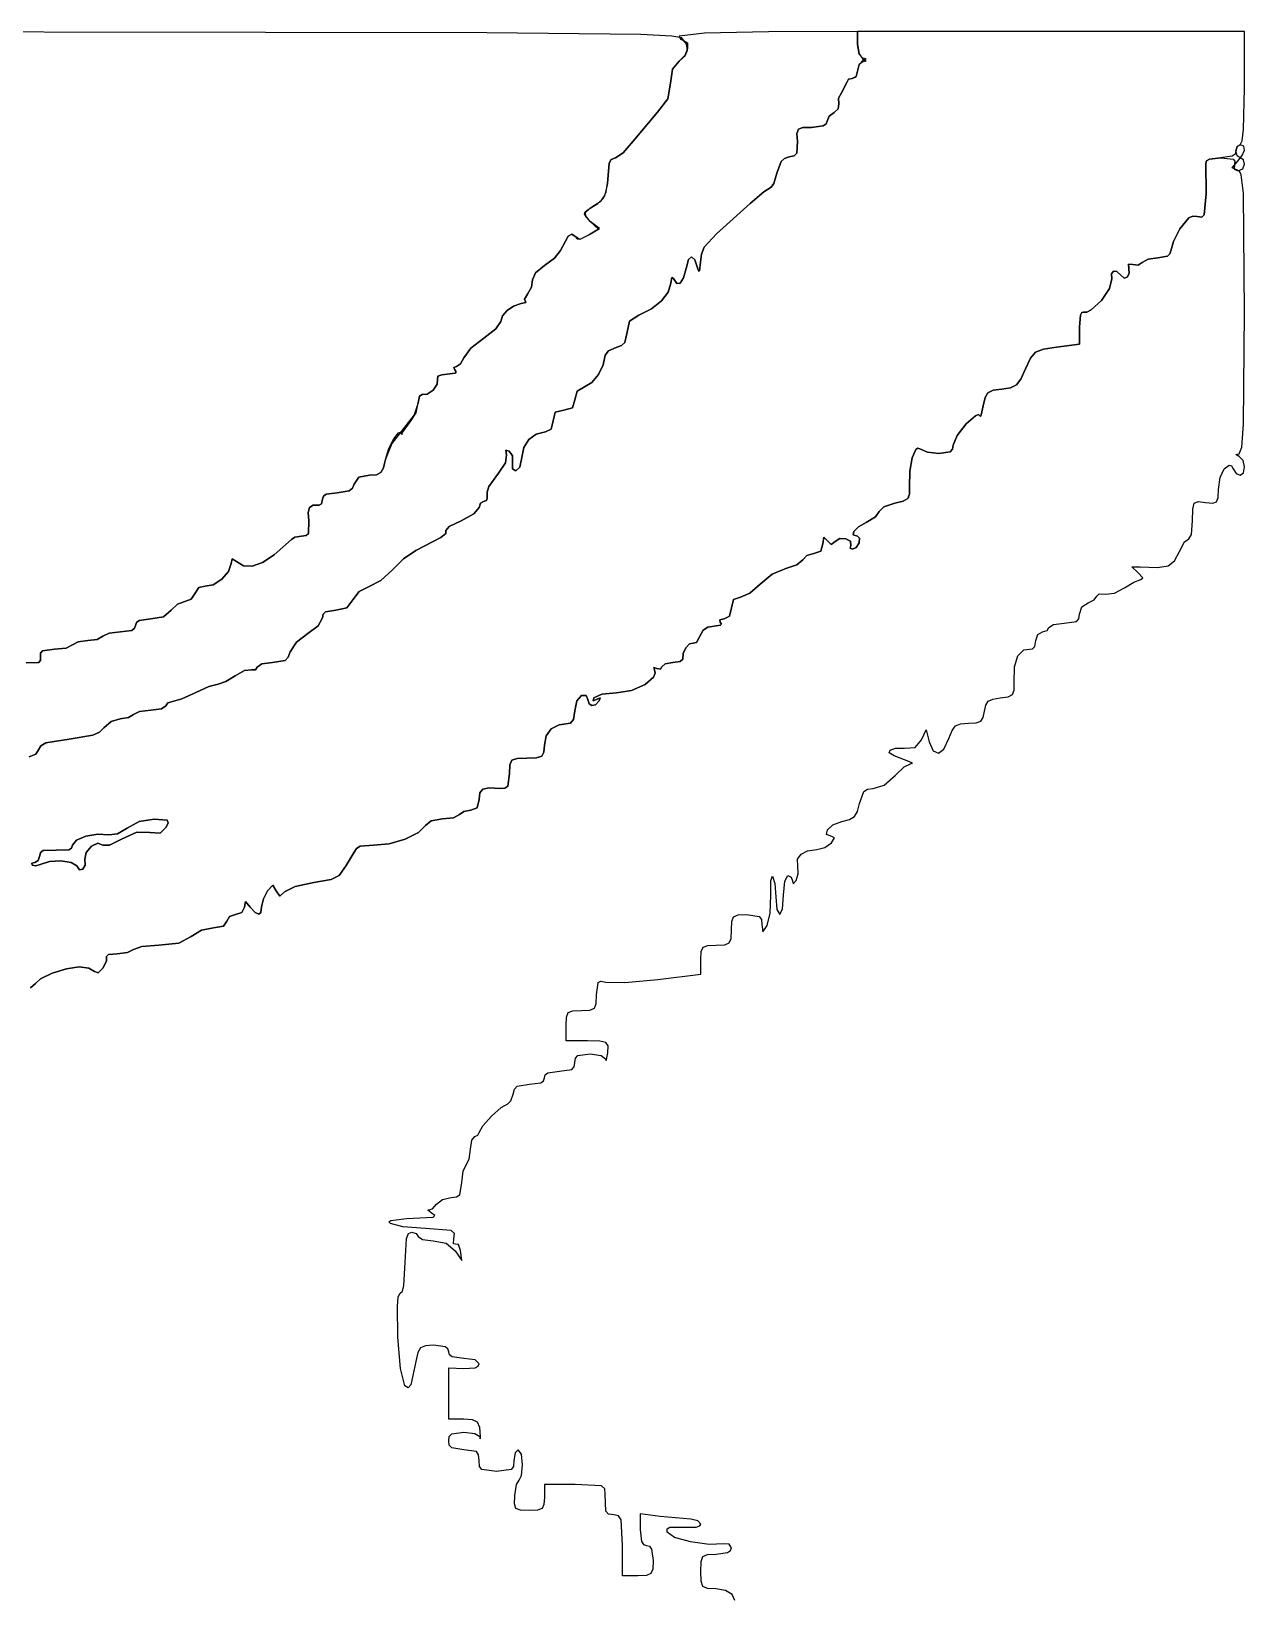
# Model space of a CAD drawing. Extents: x 0 to 397, y 0 to 706.
# Drawn here: x 298.8 to 397.2, y 578.8 to 705.9 of the extents above; entities that cross this region are included whole.
import ezdxf

# ---------------------------------------------------------------- set-up
doc = ezdxf.new("R2010")
doc.units = 0

msp = doc.modelspace()

# ---------------------------------------------------------------- linework, layer by layer
at = {"layer": 'Layer 1', "color": 7}
for points in [[(298.409971, 654.710256), (299.415124, 654.752943), (299.575792, 654.921493), (299.572022, 655.215787), (299.572331, 655.507755), (299.734565, 655.691244), (300.696678, 655.813746), (301.636258, 655.917375), (302.154357, 656.166524), (302.607015, 656.415673), (303.38908, 656.519302), (304.171145, 656.622931), (304.623803, 656.87208), (305.134317, 657.121229), (306.055729, 657.224858), (306.979125, 657.351461), (307.19863, 657.516115), (307.269638, 657.754025), (307.341224, 657.99253), (307.563193, 658.157118), (308.501539, 658.283192), (309.542146, 658.453407), (310.173706, 658.988748), (310.676944, 659.487047), (311.268024, 659.694304), (311.781889, 659.893712), (312.099169, 660.373049), (312.398721, 660.838054), (312.911264, 660.929733), (313.565391, 661.041596), (314.258082, 661.49259), (314.807236, 662.124029), (315.030754, 662.777231), (315.118993, 663.152895), (315.454088, 662.939862), (316.026746, 662.593671), (316.730968, 662.567196), (317.564571, 662.860139), (318.525373, 663.472204), (319.910732, 664.706927), (320.203846, 664.903997), (320.743288, 664.985974), (321.106561, 665.030915), (321.302882, 665.208709), (321.31373, 666.220697), (321.279704, 666.912798), (321.393149, 667.32864), (321.68208, 667.509599), (322.174509, 667.497048), (322.361437, 667.623078), (322.439092, 667.984587), (322.509482, 668.221753), (322.726253, 668.386489), (323.63254, 668.513754), (324.606119, 668.667697), (324.863151, 668.885378), (325.010844, 669.21931), (325.39546, 669.762059), (326.247331, 669.924866), (326.81215, 669.965739), (327.163054, 670.140987), (327.379417, 670.529555), (327.540615, 671.210389), (327.813075, 672.087213), (328.218257, 672.888069), (328.607763, 673.372813), (328.750262, 673.421599), (328.833193, 673.301304), (328.87729, 673.244198), (328.921388, 673.389499), (329.582846, 674.296844), (330.018924, 674.990493), (330.200208, 675.791564), (330.295502, 676.352613), (330.524411, 676.468898), (330.934052, 676.493967), (331.403622, 676.835346), (331.745001, 677.304916), (331.77007, 677.714557), (331.790223, 677.956386), (332.119673, 678.082857), (333.183828, 678.22097), (333.279541, 678.323165), (333.16954, 678.479732), (333.096427, 678.666528), (333.29266, 678.744316), (333.633576, 678.955498), (333.90861, 679.463278), (334.476054, 680.227262), (335.519747, 681.055012), (336.496722, 681.813044), (336.90299, 682.409679), (337.041411, 682.861632), (337.410285, 683.294799), (337.940025, 683.648327), (338.561047, 683.861361), (338.919072, 683.954406), (338.888425, 684.008822), (338.813195, 684.199455), (339.064461, 684.619481), (339.37958, 685.196846), (339.457103, 685.766009), (339.699241, 686.340949), (340.433239, 686.933352), (341.253713, 687.545554), (341.726524, 688.168075), (342.367124, 689.333212), (342.670739, 689.473001), (342.927027, 689.283912), (343.098665, 689.108746), (343.331223, 689.075067), (344.101072, 689.449364), (344.899762, 689.950662), (344.134233, 690.512637), (343.692776, 691.103629), (343.750108, 691.292497), (343.982892, 691.472899), (344.761335, 691.979257), (345.216424, 692.414904), (345.445625, 692.912862), (345.546404, 693.606148), (345.683634, 695.236688), (345.852483, 695.548058), (346.203629, 695.67766), (346.818609, 696.074668), (347.621444, 697.029153), (349.609701, 699.388179), (350.437803, 700.46693), (350.661332, 701.738033), (350.824801, 702.871156), (351.366888, 703.52062), (351.84746, 703.935537), (352.041752, 704.394672), (351.948707, 704.888005), (351.567266, 705.405513), (350.758783, 705.552388), (348.257867, 705.668289), (335.763782, 705.820998), (263.901933, 705.906811)], [(298.641085, 647.102246), (299.18933, 647.300584), (299.393516, 647.651521), (299.579541, 647.98569), (299.993239, 648.220641), (301.878837, 648.524647), (303.804697, 648.847307), (304.340208, 649.102845), (304.692595, 649.454923), (305.293023, 649.959483), (306.034209, 650.169298), (306.692185, 650.272927), (307.093249, 650.522076), (307.603763, 650.771225), (308.525175, 650.874854), (309.382558, 650.978483), (309.739084, 651.227632), (309.894968, 651.476781), (310.269662, 651.58041), (311.030869, 651.787667), (312.116455, 652.285966), (313.203055, 652.786558), (313.967128, 652.999283), (314.59719, 653.199088), (315.36166, 653.668503), (316.105139, 654.083061), (316.684577, 654.151809), (317.011514, 654.14127), (317.147422, 654.364887), (317.508093, 654.640715), (318.375442, 654.755412), (319.405466, 654.919189), (319.657845, 655.176298), (319.814776, 655.596788), (320.316647, 656.38238), (321.232591, 657.088333), (322.089048, 657.730962), (322.439092, 658.363273), (322.495255, 658.655522), (322.67779, 658.848916), (323.506245, 658.988748), (324.411033, 659.173868), (324.896191, 659.837885), (325.400972, 660.515483), (326.210289, 660.905744), (327.167464, 661.383537), (328.076484, 662.225133), (329.007069, 663.148927), (330.016763, 663.824276), (332.020631, 664.8797), (332.426094, 665.219789), (332.447051, 665.443527), (332.720454, 665.768921), (333.683891, 666.244333), (334.711665, 666.799562), (335.1391, 667.317484), (335.242729, 667.664044), (335.491878, 667.808198), (335.728813, 667.885853), (335.803028, 668.072782), (335.786459, 668.562079), (335.915741, 669.029912), (336.704729, 670.111133), (337.26763, 670.93703), (337.350313, 671.598092), (337.293471, 671.957705), (337.579265, 671.883137), (337.841424, 671.494067), (337.848788, 670.943336), (337.847112, 670.463778), (338.116899, 670.277644), (338.441896, 670.589456), (338.59068, 671.368786), (338.757781, 672.17349), (339.172631, 672.827744), (339.778577, 673.270662), (340.518964, 673.441357), (340.985337, 673.665724), (341.136326, 674.334591), (341.312715, 675.040147), (342.018271, 675.216536), (342.719858, 675.389089), (342.900216, 676.060381), (343.092833, 676.748871), (343.693966, 677.108484), (344.269821, 677.455557), (344.81095, 678.102569), (345.21251, 678.890008), (345.369662, 679.658364), (345.628733, 680.020535), (346.251607, 680.30042), (346.678733, 680.455201), (346.949755, 680.687505), (347.133552, 681.538671), (347.338031, 682.419645), (348.103691, 682.926499), (349.117625, 683.43359), (349.930773, 684.076247), (350.476757, 684.788291), (350.689201, 685.503542), (350.76108, 685.95695), (350.894871, 685.88807), (351.161384, 685.492998), (351.44397, 685.515669), (351.709358, 685.929594), (351.924277, 686.708279), (352.130741, 687.423878), (352.375039, 687.657605), (352.6327, 687.410054), (352.879247, 686.681821), (352.951694, 686.481349), (353.013523, 686.509974), (353.089856, 687.215221), (353.168889, 687.865016), (353.385572, 688.415989), (354.395134, 689.508278), (357.129164, 691.958674), (358.233888, 692.926874), (358.826379, 693.293939), (359.053347, 693.603193), (359.278993, 694.432354), (359.628861, 695.388073), (359.909231, 695.627792), (360.286174, 695.742924), (360.679538, 695.843885), (360.900758, 696.047371), (360.95363, 697.000577), (360.915833, 697.644215), (361.031197, 697.986724), (361.39441, 698.122792), (362.100159, 698.147106), (363.046794, 698.269652), (363.282797, 698.423182), (363.36134, 698.638526), (363.527587, 699.049336), (363.927196, 699.346904), (364.272257, 699.642311), (364.307491, 700.047521), (364.29801, 700.510145), (364.535385, 700.94393), (364.964716, 701.780719), (365.100932, 702.053858), (365.405689, 702.115858), (365.705947, 702.252339), (365.830786, 702.703939), (365.960388, 703.233636), (366.271758, 703.558015), (366.536342, 703.705829), (366.271758, 703.763685), (365.95761, 704.091459), (365.830786, 704.861882), (365.830786, 705.932211), (358.598837, 705.893758), (353.419306, 705.773814), (351.366888, 705.528986), (351.470517, 705.298489), (351.719666, 705.202666), (352.032299, 705.003545), (352.05141, 704.531506), (351.816454, 703.974536), (351.366888, 703.52062), (350.824801, 702.871156), (350.661332, 701.738033), (350.437803, 700.46693), (349.609701, 699.388179), (347.621444, 697.029153), (346.818609, 696.074668), (346.203629, 695.67766), (345.852483, 695.548058), (345.683634, 695.236688), (345.546051, 693.596623), (345.33509, 692.664627), (344.967495, 692.107547), (344.111215, 691.570607), (343.738064, 691.221721), (343.772901, 690.915433), (344.140583, 690.506287), (344.815448, 689.895276), (344.016758, 689.393978), (343.311423, 689.060471), (342.927027, 689.283912), (342.670739, 689.473001), (342.367124, 689.333212), (341.726524, 688.168075), (341.253713, 687.545554), (340.433239, 686.933352), (339.699241, 686.340949), (339.457103, 685.766009), (339.37958, 685.196846), (339.064461, 684.619481), (338.813195, 684.199455), (338.888425, 684.008822), (338.919072, 683.954406), (338.561047, 683.861361), (337.940025, 683.648327), (337.410285, 683.294799), (337.041411, 682.861632), (336.90299, 682.409679), (336.496722, 681.813044), (335.519747, 681.055012), (334.476054, 680.227262), (333.90861, 679.463278), (333.633576, 678.955498), (333.29266, 678.744316), (333.096427, 678.666528), (333.16954, 678.479732), (333.279541, 678.323165), (333.183828, 678.22097), (332.119673, 678.082857), (331.790223, 677.956386), (331.77007, 677.714557), (331.745001, 677.304916), (331.403622, 676.835346), (330.934052, 676.493967), (330.524411, 676.468898), (330.295502, 676.35548), (330.200208, 675.801795), (329.866656, 674.840563), (328.993354, 673.72746), (328.050467, 672.495603), (327.543084, 671.222736), (327.380707, 670.534466), (327.164024, 670.142265), (326.812933, 669.965832), (326.247331, 669.924866), (325.39546, 669.762059), (325.010844, 669.21931), (324.863151, 668.885378), (324.606119, 668.667697), (323.63254, 668.513754), (322.726253, 668.386489), (322.509482, 668.221753), (322.439092, 667.984587), (322.361437, 667.623078), (322.174509, 667.497048), (321.68208, 667.509599), (321.393149, 667.32864), (321.279704, 666.912798), (321.31373, 666.220697), (321.302882, 665.208709), (321.106561, 665.030915), (320.743288, 664.985974), (320.203846, 664.903997), (319.910732, 664.706927), (318.525373, 663.472204), (317.564571, 662.860139), (316.730968, 662.567196), (316.026746, 662.593671), (315.454088, 662.939862), (315.118993, 663.152895), (315.030754, 662.777231), (314.807236, 662.124029), (314.258082, 661.49259), (313.565391, 661.041596), (312.911264, 660.929733), (312.398721, 660.838054), (312.099169, 660.373049), (311.781889, 659.893712), (311.268024, 659.694304), (310.676944, 659.487047), (310.173706, 658.988748), (309.542146, 658.453407), (308.501539, 658.283192), (307.563193, 658.157118), (307.341224, 657.99253), (307.269638, 657.754025), (307.19863, 657.516115), (306.979125, 657.351461), (306.055729, 657.224858), (305.134317, 657.121229), (304.623803, 656.87208), (304.171145, 656.622931), (303.38908, 656.519302), (302.607015, 656.415673), (302.154357, 656.166524), (301.636258, 655.917375), (300.696678, 655.813746), (299.734565, 655.691244), (299.572331, 655.507755), (299.572022, 655.215787), (299.575792, 654.921493), (299.415124, 654.752943), (298.409971, 654.710256)], [(298.750231, 628.362436), (299.155744, 628.700993), (299.550293, 629.097587), (300.503709, 629.544617), (301.670643, 629.909825), (302.705749, 630.060952), (303.476834, 629.949739), (303.934122, 629.682421), (304.233057, 629.583379), (304.648145, 629.988633), (304.921592, 630.537908), (304.90532, 630.896683), (305.070067, 631.05389), (305.778798, 631.119286), (306.617263, 631.222915), (307.093249, 631.472064), (307.791573, 631.721213), (309.164056, 631.824842), (310.77215, 631.982622), (311.774613, 632.530398), (312.624499, 633.028697), (313.604825, 633.235954), (314.410879, 633.367584), (314.677976, 633.765121), (314.883778, 634.139904), (315.383532, 634.294288), (315.901498, 634.46102), (316.100377, 634.911649), (316.176886, 635.35271), (316.580155, 634.911649), (316.977366, 634.467722), (317.26547, 634.323304), (317.440928, 634.478262), (317.5002, 634.932463), (317.639018, 635.572932), (317.97257, 636.216575), (318.412704, 636.682463), (318.688004, 636.229981), (318.962244, 635.793154), (319.362162, 636.137906), (320.226909, 636.58439), (321.731419, 636.89144), (323.136005, 637.148747), (323.79129, 637.46929), (324.342329, 638.269391), (325.015783, 639.348538), (325.197987, 639.650809), (325.493929, 639.837356), (326.583528, 639.920039), (327.831723, 640.028805), (329.134818, 640.406784), (330.21196, 640.945763), (330.782292, 641.537526), (331.249061, 641.913543), (332.15742, 642.055404), (333.052154, 642.159033), (333.551599, 642.408182), (333.90667, 642.657331), (334.454358, 642.76096), (334.982467, 642.962749), (335.1391, 643.642905), (335.197628, 644.174823), (335.434816, 644.46845), (335.94307, 644.57323), (336.814796, 644.538608), (337.228588, 644.548558), (337.469243, 644.706575), (337.608546, 645.734173), (337.634563, 646.452115), (337.795518, 646.827388), (338.215765, 646.971084), (339.019658, 646.994296), (339.80078, 647.019222), (340.223557, 647.147931), (340.397162, 647.461319), (340.43077, 648.040283), (340.568122, 648.804637), (340.973431, 649.361128), (341.636576, 649.701255), (342.547438, 649.81652), (342.796587, 650.116337), (342.900216, 650.837107), (343.05169, 651.623758), (343.429383, 652.060894), (343.814881, 652.067949), (343.95855, 651.745863), (344.051683, 651.387341), (344.283194, 651.243595), (344.581247, 651.32329), (344.874009, 651.635091), (344.946196, 651.867659), (344.664106, 651.756799), (344.382016, 651.645939), (344.454203, 651.878507), (345.091232, 652.166242), (346.269599, 652.285966), (347.50231, 652.477431), (348.592245, 652.952496), (349.293441, 653.562168), (349.421398, 653.870921), (349.359934, 654.157453), (349.321305, 654.337194), (349.548317, 654.259759), (349.836052, 654.191937), (349.955776, 654.38182), (350.214847, 654.64561), (350.837721, 654.755412), (351.44419, 654.833067), (351.663574, 655.019995), (351.697805, 655.476347), (351.908843, 655.94057), (352.202829, 656.265886), (352.4859, 656.305519), (352.78263, 656.374795), (353.0193, 656.836449), (353.299538, 657.372892), (353.70122, 657.621733), (354.714619, 657.764079), (354.800316, 657.86472), (354.688998, 658.018609), (354.674755, 658.205404), (355.012143, 658.283192), (355.45316, 658.503634), (355.600224, 659.165137), (355.761267, 659.85204), (356.328711, 660.047082), (357.101559, 660.354484), (357.937378, 661.093422), (358.904475, 661.908383), (360.006774, 662.362717), (360.902345, 662.665533), (361.38543, 663.080267), (361.730006, 663.429562), (362.29207, 663.574862), (362.841345, 663.761393), (363.013854, 664.368612), (363.086261, 664.903733), (363.366632, 664.633196), (363.70305, 664.302731), (364.006924, 664.556996), (364.386265, 664.790419), (364.881328, 664.77735), (365.25713, 664.575699), (365.278688, 664.243376), (365.23953, 664.020421), (365.419447, 663.92764), (365.716354, 664.083083), (365.958492, 664.456807), (366.001354, 664.830531), (365.81985, 664.985974), (365.484623, 665.097253), (365.528014, 665.375617), (365.896447, 665.737854), (366.536342, 666.100752), (367.28379, 666.557203), (367.594676, 666.996456), (367.964255, 667.367314), (368.852682, 667.659326), (369.529603, 667.818114), (369.900036, 668.033491), (370.045243, 668.396571), (370.046483, 668.998471), (370.073432, 670.262342), (370.262868, 671.340476), (370.554632, 672.013929), (370.720087, 672.130481), (370.888564, 672.063759), (371.495431, 671.798867), (372.427735, 671.688756), (373.352322, 671.828324), (373.53844, 672.036568), (373.591902, 672.367148), (373.91939, 673.147951), (374.645473, 674.087338), (375.38558, 674.761943), (375.640713, 674.86765), (375.755137, 674.7484), (375.790326, 674.685175), (375.851974, 674.818867), (376.01972, 675.569314), (376.174446, 676.237845), (376.410069, 676.6239), (376.829048, 676.81833), (377.533843, 676.911987), (378.245512, 677.016123), (378.721603, 677.25427), (379.086767, 677.732527), (379.465656, 678.556991), (379.861996, 679.42676), (380.271268, 679.913114), (380.901798, 680.16379), (381.961913, 680.326525), (383.822464, 680.559006), (383.822464, 681.965532), (383.918728, 682.912256), (384.025912, 683.140134), (384.160778, 683.16286), (384.430372, 683.148605), (384.788833, 683.333704), (385.604081, 684.103896), (386.269972, 685.077287), (386.449955, 685.857732), (386.418905, 686.276689), (386.589963, 686.48841), (386.872875, 686.457112), (387.177383, 686.14701), (387.449336, 685.924126), (387.711268, 685.995359), (387.868095, 686.279913), (387.82473, 686.69699), (387.801756, 687.04333), (388.1574, 687.014491), (388.601944, 686.980756), (388.922928, 687.186999), (389.392079, 687.453038), (390.193282, 687.563766), (390.983637, 687.700953), (391.170538, 687.880026), (391.230802, 688.1395), (391.448687, 688.898766), (391.972694, 689.915737), (392.698623, 690.805046), (393.030565, 690.942106), (393.383806, 690.903515), (393.743518, 690.850957), (393.950897, 691.05984), (394.094654, 692.743605), (394.079484, 695.236688), (394.140184, 695.424801), (394.371408, 695.563139), (395.309974, 695.67766), (396.286419, 695.567196), (396.432387, 695.40456), (396.394766, 695.148493), (396.387711, 694.762995), (396.709797, 694.619326), (397.075804, 694.774769), (397.228028, 695.148493), (397.124399, 695.522217), (396.87525, 695.67766), (396.626101, 695.833103), (396.522472, 696.206827), (396.626101, 696.580551), (396.87525, 696.735994), (397.021901, 697.055699), (397.132998, 697.970717), (397.228028, 701.322108), (397.228028, 705.908222), (381.529407, 705.908222), (365.830786, 705.908222), (365.830786, 704.879169), (365.960388, 704.100323), (366.271758, 703.672315), (366.536342, 703.524501), (366.271758, 703.466645), (365.960388, 703.239765), (365.830786, 702.73322), (365.705947, 702.260762), (365.405689, 702.115858), (365.100932, 702.053725), (364.964716, 701.780719), (364.535385, 700.94393), (364.29801, 700.510145), (364.307491, 700.047521), (364.272257, 699.642311), (363.927196, 699.346904), (363.527587, 699.049336), (363.36134, 698.638526), (363.282797, 698.423182), (363.046794, 698.269652), (362.100159, 698.147106), (361.39441, 698.122792), (361.031197, 697.986724), (360.915833, 697.644215), (360.95363, 697.000577), (360.900758, 696.047371), (360.679538, 695.843885), (360.286174, 695.742924), (359.909231, 695.627792), (359.628861, 695.388073), (359.278993, 694.432354), (359.053347, 693.603193), (358.826379, 693.293939), (358.233888, 692.926874), (357.129164, 691.958674), (354.395134, 689.508278), (353.385572, 688.415989), (353.168889, 687.865016), (353.089856, 687.215221), (353.013523, 686.509974), (352.951694, 686.481349), (352.879247, 686.681821), (352.6327, 687.410054), (352.375039, 687.657605), (352.130741, 687.423878), (351.924277, 686.708279), (351.709358, 685.929594), (351.44397, 685.515669), (351.161384, 685.492998), (350.894871, 685.88807), (350.76108, 685.95695), (350.689201, 685.503542), (350.476757, 684.788291), (349.930773, 684.076247), (349.117625, 683.43359), (348.103691, 682.926499), (347.338031, 682.419645), (347.133552, 681.538671), (346.949755, 680.687505), (346.678733, 680.455201), (346.251607, 680.30042), (345.628733, 680.020535), (345.369662, 679.658364), (345.21251, 678.890008), (344.81095, 678.102569), (344.269821, 677.455557), (343.693966, 677.108484), (343.092833, 676.748871), (342.900216, 676.060381), (342.719858, 675.389089), (342.018271, 675.216536), (341.312715, 675.040147), (341.136326, 674.334591), (340.985337, 673.665724), (340.518964, 673.441357), (339.778577, 673.270662), (339.172631, 672.827744), (338.757781, 672.17349), (338.59068, 671.368786), (338.441896, 670.589456), (338.116899, 670.277644), (337.847112, 670.463778), (337.848788, 670.943336), (337.841424, 671.494067), (337.579265, 671.883137), (337.293471, 671.957705), (337.350313, 671.598092), (337.26763, 670.93703), (336.704729, 670.111133), (335.915741, 669.029912), (335.786459, 668.562079), (335.803028, 668.072782), (335.728813, 667.885853), (335.491878, 667.808198), (335.242729, 667.664044), (335.1391, 667.317484), (334.711665, 666.799562), (333.683891, 666.244333), (332.720454, 665.768921), (332.447051, 665.443527), (332.426094, 665.219789), (332.020631, 664.8797), (330.016763, 663.824276), (329.007069, 663.148927), (328.076484, 662.225133), (327.167464, 661.383537), (326.210289, 660.905744), (325.400972, 660.515483), (324.896191, 659.837885), (324.411033, 659.173868), (323.506245, 658.988748), (322.67779, 658.848916), (322.495255, 658.655522), (322.439092, 658.363273), (322.089048, 657.730962), (321.232591, 657.088333), (320.316647, 656.38238), (319.814776, 655.596788), (319.657845, 655.176298), (319.405466, 654.919189), (318.375442, 654.755412), (317.508093, 654.640715), (317.147422, 654.364887), (317.011514, 654.14127), (316.684577, 654.151809), (316.105139, 654.083061), (315.36166, 653.668503), (314.59719, 653.199088), (313.967128, 652.999283), (313.203055, 652.786558), (312.116455, 652.285966), (311.030869, 651.787667), (310.269662, 651.58041), (309.894968, 651.476781), (309.739084, 651.227632), (309.382558, 650.978483), (308.525175, 650.874854), (307.603763, 650.771225), (307.093249, 650.522076), (306.692185, 650.272927), (306.034209, 650.169298), (305.293023, 649.959483), (304.692595, 649.454923), (304.340208, 649.102845), (303.804697, 648.847307), (301.878837, 648.524647), (299.993239, 648.220641), (299.579541, 647.98569), (299.393516, 647.651521), (299.18933, 647.300584), (298.641085, 647.102246)], [(355.877948, 578.67861), (355.658432, 579.156895), (355.122474, 579.489195), (354.327754, 579.613698), (353.650784, 579.64165), (353.293761, 579.80583), (353.154491, 580.226721), (353.130778, 581.02481), (353.154188, 581.82647), (353.296099, 582.246965), (353.66403, 582.40916), (354.365501, 582.435922), (355.292557, 582.559571), (355.523434, 582.714528), (355.600224, 582.931928), (355.430185, 583.248282), (354.982862, 583.270948), (353.783676, 583.212568), (352.285478, 583.418806), (350.987767, 583.787034), (350.390046, 584.214629), (350.40311, 584.471049), (350.596156, 584.613665), (351.70873, 584.613973), (352.751542, 584.618515), (353.033003, 584.714333), (353.130778, 584.868326), (352.886215, 585.14367), (352.298222, 585.258146), (349.828776, 585.482513), (348.191886, 585.70688), (348.191886, 584.424179), (348.316505, 583.4435), (348.48091, 583.214652), (348.721053, 583.141478), (348.959707, 583.069798), (349.124278, 582.847438), (349.25022, 581.906755), (349.222643, 581.217785), (349.073787, 580.848465), (348.704467, 580.699609), (348.015497, 580.672032), (346.780774, 580.672032), (346.780774, 583.141478), (346.667444, 585.214005), (346.45484, 585.539249), (346.075218, 585.610924), (345.643638, 585.674711), (345.403352, 585.920663), (345.355904, 587.286619), (345.335294, 587.728838), (345.052647, 587.966335), (342.925616, 588.08037), (340.43077, 588.08037), (340.43077, 587.022036), (340.397714, 586.444864), (340.238815, 586.126818), (339.864479, 585.991797), (339.185111, 585.963702), (338.48402, 585.988749), (338.121926, 586.133388), (338.000736, 586.501865), (338.022355, 587.198425), (338.163598, 588.070448), (338.386069, 588.433148), (338.584418, 588.795848), (338.66688, 589.667871), (338.563251, 590.539894), (338.314102, 590.902594), (338.064953, 590.643523), (337.961324, 590.020649), (337.919432, 589.547982), (337.732018, 589.28202), (336.550212, 589.138704), (335.368406, 589.28202), (335.180992, 589.547982), (335.1391, 590.020649), (335.098327, 590.484387), (334.927477, 590.75134), (333.904377, 590.902594), (332.912233, 591.041192), (332.722036, 591.256954), (332.669654, 591.60815), (332.722036, 591.959346), (332.912233, 592.175108), (333.904377, 592.313706), (334.792011, 592.210077), (335.192017, 591.960928), (335.231704, 591.784451), (335.244933, 591.960928), (335.201713, 592.706331), (335.017965, 593.133077), (334.612562, 593.326526), (333.904377, 593.37204), (332.669654, 593.37204), (332.669654, 595.452372), (332.669654, 597.533057), (333.904377, 597.474848), (334.818733, 597.547829), (335.057548, 597.676907), (335.1391, 597.863962), (334.807356, 598.190767), (333.904377, 598.310932), (332.963694, 598.436874), (332.741334, 598.601445), (332.669654, 598.840099), (332.59847, 599.078158), (332.378259, 599.242795), (331.450806, 599.369266), (330.77646, 599.335647), (330.383035, 599.169373), (330.163839, 598.772316), (330.012177, 598.046349), (329.589682, 596.150872), (329.380402, 595.929714), (329.119296, 596.075731), (328.762616, 597.477279), (328.537036, 600.039588), (328.506719, 602.501687), (328.584835, 603.301103), (328.735827, 603.602602), (328.912083, 603.759654), (329.039127, 604.227195), (329.141874, 606.072048), (329.24903, 608.041784), (329.411253, 608.431273), (329.671041, 608.541494), (330.044765, 608.437865), (330.200208, 608.188716), (330.556955, 607.939567), (331.414823, 607.835938), (332.475494, 607.649539), (333.188238, 607.042187), (333.746685, 606.248437), (333.626388, 607.04889), (333.455158, 607.534533), (333.212227, 607.578057), (333.057401, 607.601561), (333.097574, 608.039138), (333.134693, 608.444293), (332.877528, 608.672375), (330.780528, 608.838886), (328.958088, 608.987543), (327.955923, 609.244448), (327.8277, 609.379191), (327.982855, 609.499832), (329.247707, 609.643925), (331.412265, 609.764619), (331.548691, 609.895395), (331.258542, 610.121587), (330.979186, 610.326374), (331.050403, 610.349128), (331.369491, 610.438249), (331.685403, 610.802801), (332.160904, 611.199015), (332.863682, 611.363718), (333.31499, 611.405307), (333.576955, 611.575782), (333.727988, 612.577627), (333.831617, 613.499039), (334.080766, 614.009553), (334.329915, 614.468253), (334.433544, 615.26509), (334.537173, 615.997898), (334.786322, 616.30261), (335.035471, 616.398213), (335.1391, 616.628224), (335.442054, 617.169501), (336.140328, 617.947217), (336.918044, 618.645491), (337.459321, 618.948445), (337.722493, 619.181543), (337.897824, 619.742195), (338.004468, 620.13917), (338.223659, 620.381694), (339.220741, 620.535946), (340.140875, 620.662681), (340.359873, 620.827352), (340.43077, 621.065113), (340.50245, 621.303767), (340.72481, 621.468338), (341.665493, 621.59428), (342.657637, 621.732878), (342.847834, 621.94864), (342.900216, 622.299836), (342.952598, 622.651032), (343.142795, 622.866794), (344.134939, 623.005392), (345.037786, 622.882802), (345.409879, 622.564419), (345.434628, 622.469649), (345.472144, 622.537829), (345.565101, 623.093587), (345.596173, 623.642989), (345.428444, 623.932272), (344.922113, 624.044748), (343.937383, 624.063726), (342.19466, 624.063726), (342.19466, 625.298449), (342.222237, 625.987419), (342.371093, 626.356739), (342.740413, 626.505595), (343.429383, 626.533172), (344.120288, 626.560623), (344.489393, 626.711237), (344.637174, 627.087408), (344.664106, 627.791531), (344.787755, 628.800917), (345.011769, 628.900401), (345.405645, 628.81494), (346.955046, 628.779354), (349.638981, 629.02449), (353.130778, 629.469343), (353.130778, 630.647269), (353.159943, 631.299776), (353.311444, 631.65251), (353.681294, 631.797017), (354.365501, 631.824842), (355.054471, 631.852419), (355.423791, 632.001275), (355.572647, 632.370595), (355.600224, 633.059565), (355.627801, 633.748535), (355.776657, 634.117855), (356.145977, 634.266711), (356.834947, 634.294288), (357.845083, 634.148635), (358.0285, 633.907186), (358.080253, 633.500537), (358.145076, 632.91109), (358.496179, 633.40564), (358.755029, 634.419436), (358.808034, 635.875086), (358.809004, 637.058701), (358.942796, 637.418137), (359.109968, 636.832173), (359.191151, 635.742442), (359.29672, 634.71965), (359.52241, 634.294288), (359.742146, 634.760616), (359.83356, 635.881789), (359.937189, 637.002962), (360.186338, 637.46929), (360.437075, 637.339688), (360.544408, 637.028317), (360.617124, 636.794426), (360.854147, 637.067476), (361.014837, 637.612827), (360.974444, 638.249988), (360.970288, 638.789247), (361.247053, 639.207824), (361.775041, 639.480152), (362.524551, 639.580666), (363.183496, 639.739813), (363.714118, 640.115125), (363.952067, 640.516763), (363.757157, 640.644292), (363.32582, 640.803654), (363.39018, 641.169623), (363.838318, 641.574022), (364.558316, 641.848676), (365.185704, 642.008953), (365.58221, 642.252739), (365.823604, 642.657061), (365.985656, 643.298946), (366.340594, 644.292237), (366.646106, 644.47593), (367.104315, 644.52485), (367.991684, 644.804956), (368.876671, 645.57507), (369.623105, 646.293899), (370.176658, 646.547326), (370.278887, 646.56938), (369.993302, 646.721643), (368.807174, 647.168216), (368.398574, 647.408573), (368.469962, 647.645127), (368.915273, 647.798007), (369.628441, 647.787341), (370.506241, 647.839199), (371.015211, 648.463616), (371.395153, 649.287353), (371.649859, 648.317213), (371.977755, 647.585591), (372.393162, 647.392626), (372.834234, 647.728102), (373.239124, 648.581797), (373.49254, 649.232369), (373.778963, 649.605956), (374.193311, 649.776143), (374.830506, 649.81652), (375.453556, 649.849488), (375.827897, 649.98528), (376.027481, 650.279227), (376.126259, 650.786659), (376.228063, 651.285631), (376.434543, 651.597608), (376.807644, 651.77478), (377.409313, 651.869335), (378.043073, 651.961107), (378.388139, 652.13996), (378.522399, 652.492181), (378.523738, 653.104058), (378.562009, 654.399536), (378.82726, 655.292517), (379.31734, 655.779097), (380.030101, 655.855374), (380.217029, 656.033218), (380.294684, 656.519302), (380.449068, 657.019056), (380.823851, 657.224858), (381.197575, 657.328487), (381.353018, 657.577636), (381.715718, 657.826785), (382.587741, 657.930414), (383.586896, 658.071437), (383.772711, 658.296829), (383.822464, 658.669131), (384.016889, 659.254787), (384.52802, 659.591998), (385.026319, 659.825978), (385.233576, 660.129279), (385.439642, 660.324542), (385.934899, 660.298613), (386.68001, 660.360702), (387.489944, 660.786857), (388.231836, 661.264298), (388.817095, 661.469483), (388.982548, 661.620384), (388.584967, 662.026872), (388.090681, 662.49126), (388.761356, 662.505592), (390.147393, 662.449451), (391.015475, 662.588274), (391.54866, 662.993203), (391.930008, 663.735376), (392.354003, 664.542797), (392.701533, 664.772896), (392.90857, 665.129025), (392.994692, 666.239747), (393.012816, 667.18269), (393.131217, 667.655533), (393.445939, 667.793811), (394.053026, 667.733056), (394.639723, 667.675096), (394.956711, 667.775522), (395.08644, 668.115594), (395.11136, 668.776574), (395.249153, 669.740209), (395.577909, 670.458178), (395.970694, 670.752417), (396.151431, 670.684992), (396.300575, 670.444861), (396.548578, 670.077575), (396.864314, 669.924866), (397.145285, 670.13392), (397.218459, 670.609873), (397.095246, 671.12591), (396.787055, 671.455217), (396.522472, 671.603031), (396.787055, 671.660887), (397.000767, 672.209952), (397.136262, 674.064539), (397.228028, 683.128288), (397.13441, 692.776811), (396.956119, 694.299185), (396.816233, 694.583195), (396.635714, 694.681768), (396.220053, 694.866888), (396.635714, 695.388029), (397.027352, 695.876511), (397.205803, 696.309), (397.159093, 696.617995), (396.87525, 696.735994), (396.626101, 696.580551), (396.522472, 696.206827), (396.450351, 695.967726), (396.225962, 695.803205), (395.272227, 695.67766), (394.363779, 695.562346), (394.138503, 695.423908), (394.079484, 695.236688), (394.094654, 692.743605), (393.950897, 691.05984), (393.743518, 690.850957), (393.383806, 690.903515), (393.030565, 690.942106), (392.698623, 690.805046), (391.972694, 689.915737), (391.448687, 688.898766), (391.230802, 688.1395), (391.170538, 687.880026), (390.983637, 687.700953), (390.193282, 687.563766), (389.392079, 687.453038), (388.922928, 687.186999), (388.601944, 686.980756), (388.1574, 687.014491), (387.801756, 687.04333), (387.82473, 686.69699), (387.868095, 686.279913), (387.711268, 685.995359), (387.449336, 685.924126), (387.177383, 686.14701), (386.872875, 686.457112), (386.589963, 686.48841), (386.418905, 686.276689), (386.449955, 685.857732), (386.269972, 685.077287), (385.604081, 684.103896), (384.788833, 683.333704), (384.430372, 683.148605), (384.160778, 683.16286), (384.025912, 683.140134), (383.918728, 682.912256), (383.822464, 681.965532), (383.822464, 680.559006), (381.961913, 680.326525), (380.901798, 680.16379), (380.271268, 679.913114), (379.861996, 679.42676), (379.465656, 678.556991), (379.086767, 677.732527), (378.721603, 677.25427), (378.245512, 677.016123), (377.533843, 676.911987), (376.829048, 676.81833), (376.410069, 676.6239), (376.174446, 676.237845), (376.01972, 675.569314), (375.851974, 674.818867), (375.790326, 674.685175), (375.755137, 674.7484), (375.640713, 674.86765), (375.38558, 674.761943), (374.645473, 674.087338), (373.91939, 673.147951), (373.591902, 672.367148), (373.53844, 672.036568), (373.352322, 671.828324), (372.427735, 671.688756), (371.495431, 671.798867), (370.888564, 672.063759), (370.720087, 672.130481), (370.554632, 672.013929), (370.262868, 671.340476), (370.073432, 670.262342), (370.046483, 668.998471), (370.045243, 668.396571), (369.900036, 668.033491), (369.529603, 667.818114), (368.852682, 667.659326), (367.964255, 667.367314), (367.594676, 666.996456), (367.28379, 666.557203), (366.536342, 666.100752), (365.896447, 665.737854), (365.528014, 665.375617), (365.484623, 665.097253), (365.81985, 664.985974), (366.001354, 664.830531), (365.958492, 664.456807), (365.716354, 664.083083), (365.419447, 663.92764), (365.23953, 664.020421), (365.278688, 664.243376), (365.25713, 664.575699), (364.881328, 664.77735), (364.386265, 664.790419), (364.006924, 664.556996), (363.70305, 664.302731), (363.366632, 664.633196), (363.086261, 664.903733), (363.013854, 664.368612), (362.841345, 663.761393), (362.29207, 663.574862), (361.730006, 663.429562), (361.38543, 663.080267), (360.902345, 662.665533), (360.006774, 662.362717), (358.904475, 661.908383), (357.937378, 661.093422), (357.101559, 660.354484), (356.328711, 660.047082), (355.761267, 659.85204), (355.600224, 659.165137), (355.45316, 658.503634), (355.012143, 658.283192), (354.674755, 658.205404), (354.688998, 658.018609), (354.800316, 657.86472), (354.714619, 657.764079), (353.70122, 657.621733), (353.299538, 657.372892), (353.0193, 656.836449), (352.78263, 656.374795), (352.4859, 656.305519), (352.202829, 656.265886), (351.908843, 655.94057), (351.697805, 655.476347), (351.663574, 655.019995), (351.44419, 654.833067), (350.837721, 654.755412), (350.214847, 654.64561), (349.955776, 654.38182), (349.836052, 654.191937), (349.548317, 654.259759), (349.321305, 654.337194), (349.359934, 654.157453), (349.421398, 653.870921), (349.293441, 653.562168), (348.592245, 652.952496), (347.50231, 652.477431), (346.269599, 652.285966), (345.091232, 652.166242), (344.454203, 651.878507), (344.382016, 651.645939), (344.664106, 651.756799), (344.946196, 651.867659), (344.874009, 651.635091), (344.581247, 651.32329), (344.283194, 651.243595), (344.051683, 651.387341), (343.95855, 651.745863), (343.814881, 652.067949), (343.429383, 652.060894), (343.05169, 651.623758), (342.900216, 650.837107), (342.796587, 650.116337), (342.547438, 649.81652), (341.636576, 649.701255), (340.973431, 649.361128), (340.568122, 648.804637), (340.43077, 648.040283), (340.397162, 647.461319), (340.223557, 647.147931), (339.80078, 647.019222), (339.019658, 646.994296), (338.215765, 646.971084), (337.795518, 646.827388), (337.634563, 646.452115), (337.608546, 645.734173), (337.469243, 644.706575), (337.228588, 644.548558), (336.814796, 644.538608), (335.94307, 644.57323), (335.434816, 644.46845), (335.197628, 644.174823), (335.1391, 643.642905), (334.982467, 642.962749), (334.454358, 642.76096), (333.90667, 642.657331), (333.551599, 642.408182), (333.052154, 642.159033), (332.15742, 642.055404), (331.249061, 641.913543), (330.782292, 641.537526), (330.21196, 640.945763), (329.134818, 640.406784), (327.831723, 640.028805), (326.583528, 639.920039), (325.493929, 639.837356), (325.197987, 639.650809), (325.015783, 639.348538), (324.342329, 638.269391), (323.79129, 637.46929), (323.136005, 637.148747), (321.731419, 636.89144), (320.226909, 636.58439), (319.362162, 636.137906), (318.962244, 635.793154), (318.688004, 636.229981), (318.412704, 636.682463), (317.97257, 636.216575), (317.639018, 635.572932), (317.5002, 634.932463), (317.440928, 634.478262), (317.26547, 634.323304), (316.977366, 634.467722), (316.580155, 634.911649), (316.176886, 635.35271), (316.100377, 634.911649), (315.901498, 634.46102), (315.383532, 634.294288), (314.883778, 634.139904), (314.677976, 633.765121), (314.410879, 633.367584), (313.604825, 633.235954), (312.624499, 633.028697), (311.774613, 632.530398), (310.77215, 631.982622), (309.164056, 631.824842), (307.791573, 631.721213), (307.093249, 631.472064), (306.617263, 631.222915), (305.778798, 631.119286), (305.070067, 631.05389), (304.90532, 630.896683), (304.921592, 630.537908), (304.648145, 629.988633), (304.233057, 629.583379), (303.934122, 629.682421), (303.476834, 629.949739), (302.705749, 630.060952), (301.670643, 629.909825), (300.503709, 629.544617), (299.550293, 629.097587), (299.155744, 628.700993), (298.750231, 628.362436)], [(309.754959, 641.379481), (309.268302, 640.89569), (308.419694, 640.968848), (307.373267, 640.997555), (306.140043, 640.416397), (305.147855, 639.929652), (304.624509, 639.937678), (304.225059, 640.093071), (303.697717, 639.835681), (303.268733, 639.34301), (303.16436, 638.79256), (303.176123, 638.303571), (302.999701, 637.990564), (302.739803, 637.940618), (302.501138, 638.240815), (302.061593, 638.53275), (301.223949, 638.66018), (300.284242, 638.610207), (299.538508, 638.369932), (299.172854, 638.24452), (298.897158, 638.315957), (298.868539, 638.465447), (299.09683, 638.527624), (299.387607, 638.691137), (299.508522, 639.084308), (299.571846, 639.346587), (299.787305, 639.498998), (300.827559, 639.52528), (301.852555, 639.550416), (302.079303, 639.689785), (302.150476, 639.924272), (302.470909, 640.32683), (303.24841, 640.649981), (304.216807, 640.81868), (305.109931, 640.757887), (305.795732, 640.855253), (306.58419, 641.31457), (307.574923, 641.839901), (308.781292, 642.043762), (309.843859, 641.944852), (309.910799, 641.742683), (309.754959, 641.379481)], [(306.58419, 641.31457), (305.795732, 640.855253), (305.109931, 640.757887), (304.216807, 640.81868), (303.24841, 640.649981), (302.470909, 640.32683), (302.150476, 639.924272), (302.079303, 639.689785), (301.852555, 639.550416), (300.827559, 639.52528), (299.787305, 639.498998), (299.571846, 639.346587), (299.508522, 639.084308), (299.387607, 638.691137), (299.09683, 638.527624), (298.868539, 638.465447), (298.897158, 638.315957), (299.172854, 638.24452), (299.538508, 638.369932), (300.284242, 638.610207), (301.223949, 638.66018), (302.061593, 638.53275), (302.501138, 638.240815), (302.739803, 637.940618), (302.999701, 637.990564), (303.176123, 638.303571), (303.16436, 638.79256), (303.268733, 639.34301), (303.697717, 639.835681), (304.225059, 640.093071), (304.624509, 639.937678), (305.147855, 639.929652), (306.140043, 640.416397), (307.373267, 640.997555), (308.419694, 640.968848), (309.268302, 640.89569), (309.754959, 641.379481), (309.910799, 641.742683), (309.843859, 641.944852), (308.781292, 642.043762), (307.574923, 641.839901), (306.58419, 641.31457)]]:
    msp.add_lwpolyline(points, dxfattribs=at)

doc.saveas('drawing.dxf')
